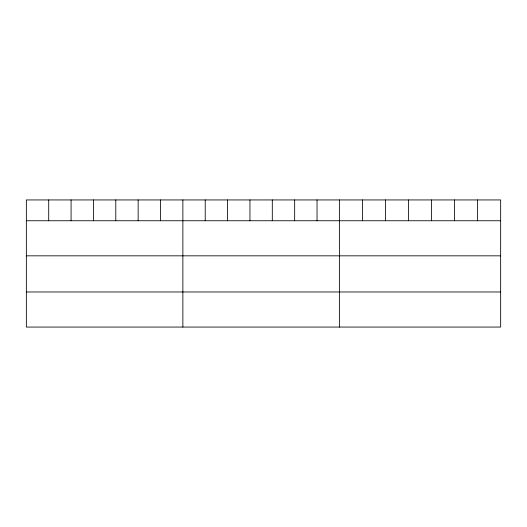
<?xml version="1.0" encoding="UTF-8"?>
<svg xmlns="http://www.w3.org/2000/svg" width="527" height="527" viewBox="0 0 527 527"><rect width="100%" height="100%" fill="white"/><g stroke="black" fill="none" stroke-linecap="round" stroke-linejoin="round"><path stroke-width="0.79" d="M500.65 220.747L500.65 327.063L26.35 327.063L26.35 199.937L500.65 199.937L500.65 220.747L26.35 220.747M26.35 255.832L500.65 255.832M26.35 291.978L500.65 291.978M477.614 199.937L477.614 220.747M454.577 199.937L454.577 220.747M431.541 199.937L431.541 220.747M408.497 199.937L408.497 220.747M385.461 199.937L385.461 220.747M362.424 199.937L362.424 220.747M339.388 199.937L339.388 327.063M317.03 199.937L317.03 220.747M294.665 199.937L294.665 220.747M272.307 199.937L272.307 220.747M249.95 199.937L249.95 220.747M227.592 199.937L227.592 220.747M205.227 199.937L205.227 220.747M182.869 199.937L182.869 327.063M160.511 199.937L160.511 220.747M138.146 199.937L138.146 220.747M115.788 199.937L115.788 220.747M93.431 199.937L93.431 220.747M71.073 199.937L71.073 220.747M48.708 199.937L48.708 220.747"/></g></svg>
